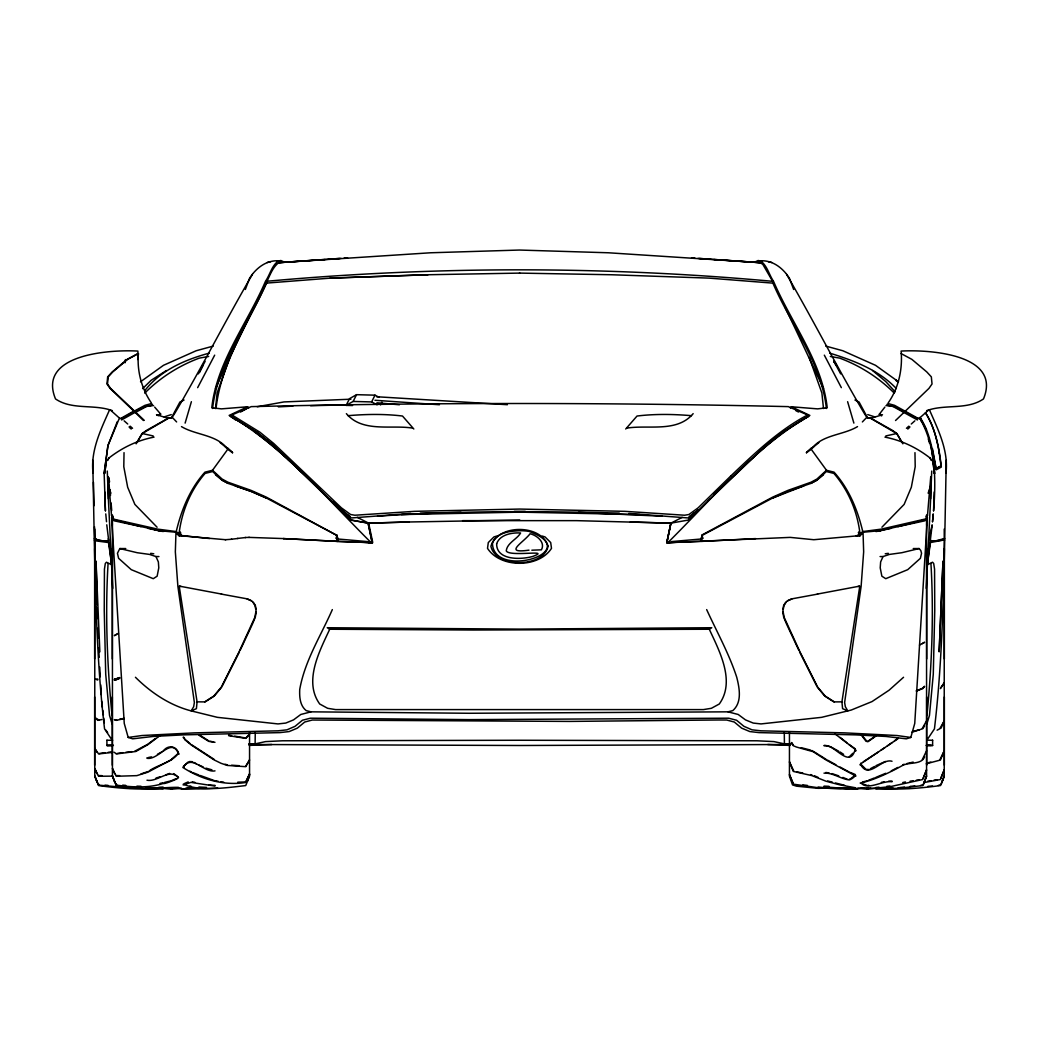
<?xml version="1.0" encoding="UTF-8"?>
<svg xmlns="http://www.w3.org/2000/svg" width="1039" height="1039" viewBox="0 0 1039 1039"><rect width="100%" height="100%" fill="white"/><g stroke="black" fill="none" stroke-linecap="round" stroke-linejoin="round"><path stroke-width="1.5" d="M144.252 420.366L110.563 388.365L107.498 383.975L108.199 376.858L112.783 371.897L127.667 359.364L138.421 353.585C136.836 370.78 141.59 388.768 151.356 402.911M212.592 408.496C217.567 362.884 248.308 324.545 266.088 283.127C269.62 276.296 272.335 267.517 278.699 262.672L341.026 258.36M926.281 588.373L930.619 498.85L930.749 476.602L927.502 515.279L925.801 518.903L881.384 529.111L862.76 531.565L859.565 534.163L860.188 535.592L862.188 533.63M248.672 743.963L255.113 743.885L255.256 732.768M124.031 452.653L123.797 466.706L127.667 487.252L134.862 504.396L157.084 527.228M929.424 409.821C938.048 429.471 948.646 450.64 945.997 472.836L946.217 462.316L944.75 538.462C930.554 542.033 926.957 545.631 932.191 524.851L927.282 565.32M945.997 472.836L946.308 460.082M931.048 541.371L942.477 540.124L943.412 539.176L944.75 539.851L944.698 541.903C943.165 604.282 941.815 666.908 934.438 728.897L927.723 738.924M942.931 562.19L939.152 651.856L943.009 561.021M933.593 510.798C936.048 479.226 935.957 445.692 919.372 417.574M933.554 510.798L934.217 491.992M147.006 757.743L146.98 758.288C158.772 760.444 171.604 735.911 178.825 754.366C177.305 746.015 167.993 744.171 163.097 751.236M824.018 745.781C833.836 742.898 848.876 769.146 854.902 750.457L854.694 751.132M181.033 586.49L179.215 586.178L197.072 701.857L196.41 708.663L191.215 710.897C169.812 705.351 151.019 692.727 135.447 677.272M930.619 498.85L931.723 471.044M927.502 515.279L926.035 516.344L927.372 517.201L914.749 723.43L910.8 737.443L906.307 738.833L885.955 736.456L855.876 734.885L759.054 732.612L749.859 731.573L741.638 728.131L734.3 722.04L726.742 720.027L718.702 719.988L569.45 721.417L312.258 720.027L304.7 722.04L297.362 728.131L289.141 731.573L279.946 732.612L183.124 734.885L153.045 736.456L132.693 738.833L128.2 737.443L124.251 723.43L111.628 517.201L112.965 516.344L111.498 515.279L108.251 476.602L108.381 498.85L112.719 588.373M92.692 460.082L93.003 472.836C90.471 450.666 100.861 429.445 109.576 409.821M147.577 528.254L158.019 530.578L175.968 532.241L175.344 551.852L177.877 586.36L194.371 702.52L193.657 706.728L191.215 710.897L217.385 717.339L277.997 723.923L285.764 723.066L293.505 719.897L300.791 714.481L311.012 711.832L469.16 713.274L727.988 711.832L738.21 714.481L745.495 719.897L753.236 723.066L761.003 723.923L821.615 717.339L851.253 710.04L872.007 701.585L889.072 690.221L903.553 677.272M932.49 521.734L933.243 513.915L932.541 521.682M215.502 408.522L217.112 393.028L229.827 357.26L254.126 306.674M216.034 408.522C221.021 363.169 247.905 323.882 266.62 283.127M927.022 714.793C931.879 664.635 933.905 613.75 930.931 563.489M703.065 538.358L701.819 535.553L772.341 498.175L787.627 491.499L810.862 483.408L816.732 480.265L826.369 471.537L833.927 473.42C848.967 490.966 857.889 512.811 860.188 535.592L813.797 539.722L790.198 537.384L666.804 542.709L670.895 523.149L682.207 517.357M125.057 362.78L125.433 359.572M176.812 533.63L178.812 535.592C181.28 512.915 189.903 490.915 205.073 473.42L212.631 471.537L222.229 480.265L228.138 483.408L251.334 491.499L266.659 498.175L337.181 535.553L335.935 538.358M137.68 359.494L138.421 353.585M698.844 509.928L688.571 520.019L670.895 523.149L666.804 542.709L702.039 541.371L701.247 539.942L701.624 537.02L701.195 539.942L702.039 541.371L755.587 538.592M930.437 542.631L927.282 565.138M104.121 473.459L107.939 445.575L119.602 417.665M857.967 586.49L859.785 586.178L841.928 701.857L842.59 708.663L847.785 710.897L845.343 706.728L844.629 702.52L861.123 586.36L863.656 551.852L863.032 532.241L880.981 530.578L891.423 528.254M108.069 563.489C105.095 613.75 107.121 664.635 111.978 714.793M862.76 531.565C857.643 509.967 849.045 488.875 834.057 472.161L826.499 470.29L816.901 479.057L811.082 482.187L788.03 490.343L772.743 497.097L702.39 534.747L701.247 539.942M256.217 611.984L255.282 617.244L252.529 623.868L240.152 650.336M462.576 520.643L576.424 520.643L670.895 523.149L666.804 542.709M782.835 609.348L783.666 605.386L785.666 602.295M183.435 737.002L183.163 737.586M191.384 401.703L185.124 423.107M247.62 780.951L249.555 774.587L247.776 779.601M926.931 723.793L929.463 715.416L933.282 674.272L934.749 610.581L934.568 569.177L933.684 563.489L932.567 562.229L927.061 564.878M875.903 788.952L897.969 788.328L922.749 785.575L926.567 776.159L926.567 514.993M181.786 535.553L179.344 535.592L180.15 533.046L181.786 535.553L209.657 538.553M111.498 515.279L114.017 519.24L157.616 529.111L176.24 531.565C181.357 509.967 189.955 488.875 204.943 472.161L212.501 470.29L222.099 479.057L227.918 482.187L250.97 490.343L266.257 497.097L337.181 535.553M928.126 493.187L931.061 484.694M245.334 289.478L249.594 278.153L252.581 274.075C225.957 319.791 201.722 367.611 174.721 413.392L172.188 417.288L176.63 421.938M924.359 781.99L926.567 775.964L923.489 784.523L920.554 785.471M942.035 781.99L944.23 775.964L941.152 784.523L938.23 785.471M926.567 750.794L922.359 759.457M117.316 421.626L107.939 445.575L104.16 473.459L105.407 510.798M94.64 765.198L94.64 696.974M112.316 765.198L112.316 696.974M919.164 548.553L901.839 552.709L889.436 554.423L883.033 556.553L880.63 561.943L880.215 567.852L881.864 576.19L885.735 578.684L907.722 569.671L920.398 558.307L921.554 553.268L920.814 550.592L919.164 548.553L913.255 548.553M926.567 720.832L922.359 728.287M926.684 525.072L926.879 516.954M215.515 388.495L229.827 357.26M171.526 417.639L179.929 402.015L184.046 400.041M924.632 756.821C921.203 765.366 908.593 761.535 901.644 765.951C889.345 772.821 872.15 780.847 860.175 783.042M332.337 609.594C320.791 635.881 304.752 660.843 299.726 689.493C299.401 696.974 299.894 705.572 306.206 710.624L311.012 711.832M329.714 629.244C319.544 651.141 303.349 681.35 319.713 704L327.623 708.299L335.623 709.598L703.377 709.598L711.377 708.299L719.287 704C735.651 681.35 719.456 651.141 709.286 629.244L473.381 630.011L329.714 629.244L327.233 627.725L519.5 629.115L711.767 627.725L709.286 629.244M198.319 373.897L205.125 361.338M199.553 372.482L203.034 365.403M375.001 395.171L356.559 394.677L349.585 398.612L346.117 405.379L353.13 401.444L371.624 401.924L375.001 395.171L379.131 397.314M380.56 404.872L381.91 402.171M222.45 685.675L239.464 651.804M353.13 401.444L356.559 394.677M927.372 517.201L924.905 520.799L875.695 531.474M197.657 387.651L214.67 355.156M924.632 725.871L922.749 728.729L911.71 732.326M136.148 443.809L142.109 433.627L168.552 418.185L171.565 417.912M137.018 442.341L142.291 433.445L146.642 430.315L168.773 417.912L171.799 417.691M372.728 542.709L336.961 541.371L337.805 539.942L337.376 537.02L337.805 539.942L336.961 541.371L283.413 538.592L334.428 541.189M923.1 778.289L926.567 769.821L922.749 779.51L889.929 786.718L866.955 788.952M940.763 778.289L944.23 769.821L940.425 779.51L924.736 782.419M926.684 548.566L926.684 658.96M944.36 548.566L944.36 658.96M107.407 460.576L108.965 457.978C122.446 447.51 137.408 440.341 154.058 437.12M107.718 460.03L108.965 457.978M212.501 470.29L227.697 449.38C217.761 434.666 195.748 435.289 181.474 426.6M792.017 598.893L786.731 601.269L784.068 605.386L782.951 610.672L784.107 617.244L799.926 651.804L817.667 687.078L825.174 696.078L834.33 701.896M856.058 535.734L857.746 535.553L859.383 533.046L858.318 532.734L859.214 531.617M701.819 535.553L702.39 534.747M924.632 686.428L922.749 688.623L916.359 691.065M625.712 429.003L637.037 416.029C654.973 413.834 673.441 414.145 691.467 415.678M881.643 415.912L879.254 414.327L884.851 407.119M694.403 512.591L688.571 520.019L710.26 498.707M888.176 402.911C898.657 388.054 902.722 369.105 901.112 351.078C928.814 349.481 1002.038 354.091 983.491 398.924C967.023 410.275 944.932 403.872 926.684 410.652M790.38 407.976L791.354 406.769L817.615 408.872L827.213 407.756C822.239 361.806 791.38 323.09 773.536 281.335C769.042 274.815 767.366 265.893 760.782 261.049L758.158 260.516L755.587 261.685M857.746 535.553L859.344 535.592L863.032 532.241M119.836 548.553L117.446 553.268L118.602 558.307L131.278 569.671L153.265 578.684L157.136 576.19L158.785 567.852L158.37 561.943L155.967 556.553L149.564 554.423L137.161 552.709L119.836 548.553L125.745 548.553M221.736 687.078L214.229 696.078L205.125 701.896L196.683 701.857M183.435 783.938L183.163 784.977L190.89 782.393L215.008 786.068M144.72 390.768C160.461 370.248 184.929 359.754 209.242 353.13M924.346 686.402L922.359 688.35L916.294 690.792M940.763 687.844L944.23 682.844L940.425 688.623M852.824 753.288L849.214 756.86M142.616 388.638L151.136 380.313L166.422 370.507M895.54 420.522L928.97 388.365L932.035 383.975L931.334 376.858L926.749 371.897L911.865 359.364L901.112 353.585M860.876 763.133L860.175 765.094L860.876 763.756L897.969 738.742M907.826 429.081L909.865 426.821L908.878 427.678M862.37 421.938L866.812 417.288L864.279 413.392C837.278 367.611 813.043 319.791 786.419 274.075L789.406 278.153L793.666 289.478M668.674 541.851C713.338 497.369 754.846 447.419 809.836 415.405L791.354 406.769M881.916 527.228L904.138 504.396L911.333 487.252L915.203 466.706L914.969 452.653M707.975 500.954L767.276 444.328L780.912 433.263M818.823 442.64L806.42 452.731L811.615 447.679M823.992 773.159C832.759 772.484 840.668 778.977 849.214 779.912C852.72 779.302 859.305 771.951 851.201 778.237M245.801 781.692L249.555 773.912L245.736 782.471C224.307 785.913 202.28 779.653 184.215 768.315L184.215 767.691M188.189 761.964L183.435 766.47L183.163 767.821L183.435 767.094C191.942 753.756 203.865 773.107 215.008 770.873M713.832 494.213C744.456 466.979 772.029 435.588 808.732 416.249L781.042 433.354M920.177 417.548L928.178 410.392M253.022 273.452C259.568 265.633 268.192 260.218 278.66 260.789M906.45 428.302L908.852 426.159M911.268 424.016L914.878 420.821M628.738 513.474L688.182 517.954L698.481 509.772M691.286 516.084L697.312 510.837M693.156 413.652C677.09 432.795 648.843 424.691 627.166 428.068M177.305 778.198C180.981 777.601 164.24 784.549 163.097 783.497C147.863 788.354 131.823 787.159 116.251 785.133L112.433 775.964L114.641 781.99M140.499 381.794L163.487 365.312L196.137 350.766L213.255 346.078M806.42 452.731L813.693 446.796M823.524 474.719L816.732 480.265L810.862 483.408M698.403 509.993L689.286 516.578M944.75 539.851L930.217 542.579M873.565 737.339L867.877 741.275M114.368 635.569L118.446 633.283M924.632 642.336L919.463 645.102M875.903 736.08L867.877 741.742L865.981 741.223L861.318 734.937M155.46 738.495L147.811 744.236L134.771 751.21M158.006 736.586L160.551 734.677M160.551 735.144L147.785 744.716L135.797 751.496L116.251 753.937L114.368 752.301M892.189 742.495L887.358 745.911M894.475 740.807L897.904 738.261M172.045 758.795L177.89 753.756C171.967 762.431 157.707 764.769 149.2 770.899M172.045 759.353L147.785 772.224L136.836 775.639L116.251 776.263L112.433 768.522L114.641 773.678M114.654 635.582L116.641 634.309M924.346 642.336L922.359 643.596M160.227 788.237C139.771 790.172 118.914 788.263 98.575 785.575L94.77 776.159L94.77 529.059M878.449 751.937L863.305 761.756M880.994 750.21L884.812 747.625M158.266 415.691L160.681 414.106L154.681 407.119M245.801 766.068L249.555 759.951L245.736 766.678L227.294 765.431L220.956 763.262L214.203 759.951L191.293 745.028L184.682 739.573L184.098 737.534L184.682 739.093L189.942 743.43M204.67 701.896L213.826 696.078L221.333 687.078L239.074 651.804L254.893 617.244L256.049 610.672L254.932 605.386L252.269 601.269L246.983 598.893M940.035 728.287L944.23 720.832L941.152 728.014L937.126 730.183M157.11 415.418L160.681 414.106M120.16 418.756L133.797 411.067L143.46 420.522M940.035 759.457L944.23 750.794L940.425 760.041L926.281 763.782M121.537 419.964L135.174 412.314M121.628 418.535L134.771 411.47M940.087 466.615L935.1 469.212M870.292 768.782L874.5 766.483M157.421 754.301L161.681 752.002M134.33 411.067L144.992 405.327L150.681 403.768L152.46 404.301M135.706 412.314L146.369 406.587L151.798 405.197L153.577 405.691M943.412 539.176L944.75 538.462M240.529 412.002L245.996 409.093M924.333 519.981L897.956 526.604M891.241 770.886L897.904 767.418M135.317 411.47L145.265 406.457L151.98 405.781M111.277 738.924L104.562 728.897C97.185 666.908 95.835 604.282 94.302 541.903L94.25 539.851L95.588 539.176L96.523 540.124L107.952 541.371M787.653 600.672L791.627 598.893L817.667 594.1M875.903 765.704L885.449 761.457M772.341 498.175L803.757 485.914M248.62 407.976L247.646 406.769L229.164 415.405C284.154 447.419 325.662 497.369 370.326 541.851M184.63 783.432L188.189 781.925M172.045 780.38L175.994 778.743M875.903 777.354L885.709 773.302M868.448 780.315L874.409 777.938M857.526 426.6C843.252 435.289 821.239 434.666 811.303 449.38L826.499 470.29M854.902 787.835L847.123 788.588L823.992 786.848M119.615 677.558L116.251 678.818L119.537 677.649M902.735 764.795L904.099 764.275M165.733 774.873L169.682 773.406M141.044 773.899L147.811 771.6M164.149 416.925L171.253 414.6M94.64 658.96L94.64 548.566M112.316 658.96L112.316 548.566M114.641 679.142L116.186 678.844L114.368 679.194M115.511 679.051L116.186 678.844M156.006 778.055L160.266 776.73M496.863 536.033L493.954 536.942L488.304 542.54L487.512 548.358C500.343 568.268 538.657 568.268 551.488 548.358L550.696 542.54L545.046 536.942L542.137 536.033M870.812 418.314L882.488 414.73M887.072 404.301L888.852 403.768L894.54 405.327L918.84 418.756M885.955 405.691L887.735 405.197L893.163 406.587L917.463 419.964M913.19 731.43L919.385 729.716M887.553 405.781L894.267 406.457L917.372 418.535M849.214 779.237L850.032 779.029M101.874 719.533L97.848 720.365L94.77 717.559L99.03 720.092M862.396 782.055L866.955 780.899M270.66 261.724L267.153 262.49M877.033 531.358L880.098 530.578M727.988 711.832L732.794 710.624C742.288 702.312 739.443 688.052 736.742 677.272C729.079 653.687 716.936 632.063 706.663 609.594M164.617 782.406L170.695 780.938M906.995 763.522L913.19 762.094M927.762 762.808L930.853 762.094M902.735 782.536L905.437 781.964M885.825 435.951L896.267 433.627M255.113 743.885L265.594 741.599L282.439 740.794L519.773 740.262L757.093 740.794L773.938 741.599L784.419 743.885L790.861 743.963M160.045 783.419L163.097 782.783M881.358 782.38L884.085 781.809M119.615 719.222L124.212 718.326M876.319 531.474L880.981 530.578M124.148 718.663L116.251 720.365L114.368 719.702M817.264 594.1L859.383 586.178M232.554 415.834L230.268 416.249L235.606 419.938M148.538 757.457L151.629 756.886M208.683 356.442L199.254 358.143A151.915 151.915 0 0 0 144.733 393.119M257.269 406.73L283.998 401.924L350.922 399.197M99.03 753.548L105.017 752.678M116.706 753.548L122.68 752.678M868.89 769.548L865.981 769.367L861.11 764.509L861.318 765.678C869.63 778.743 881.449 758.067 892.02 761.262M128.2 737.443L142.07 735.521L194.371 732.872L277.997 730.82L286.972 729.833L295.05 726.339L302.427 720.248L310.388 718.196L469.16 719.624L728.612 718.196L736.573 720.248L743.95 726.339L752.028 729.833L761.003 730.82L844.629 732.872L896.93 735.521L910.8 737.443M177.305 787.666L177.89 788.237L170.695 788.952M824.018 786.12L828.992 786.328M910.086 781.211L913.19 780.718M916.294 780.211L919.385 779.718M927.762 781.211L930.853 780.718M933.957 780.211L937.061 779.718M278.348 406.872L292.855 406.132M885.228 553.774L888.319 553.345M870.812 788.133L857.785 788.03M231.203 539.267L237.957 538.462M237.424 538.462L245.646 537.527M348.065 415.678C366.092 414.145 384.56 413.834 402.496 416.029L413.821 429.003M97.848 679.051L94.77 679.025M108.082 752.34L112.693 751.82M125.758 752.34L131.888 751.652M112.615 752.366L98.575 753.937L94.77 748.405L96.965 752.184M875.903 787.497L879.007 787.159M886.799 786.315L889.904 785.991M899.8 787.549L904.475 787.043M200.072 788.056L181.215 788.952M217.748 788.056L198.891 788.952L145.434 788.224M247.646 406.769L221.385 408.872L211.787 407.756C216.761 361.806 247.62 323.09 265.465 281.335C269.958 274.815 271.634 265.893 278.218 261.049L280.842 260.516L283.413 261.685M206.358 788.017L187.345 788.056M888.605 781.224L891.994 781.055M97.848 679.883L96.978 679.974M146.98 780.211C157.811 782.328 169.331 767.665 178.552 777.575L173.799 773.6M271.789 744.508L249.191 745.405M266.374 281.309C434.575 266.01 604.425 266.01 772.626 281.309L772.912 283.127C790.692 324.545 821.433 362.884 826.408 408.496M671.597 541.579L701.689 538.955L702.039 541.371M410.808 513.474L351.351 517.954L342.234 510.837L334.649 502.915M893.566 788.224L840.109 788.952L818.044 787.718L793.264 784.146L789.445 774.587L793.199 783.276M181.215 788.03L168.188 788.133M198.891 788.03L185.864 788.133M867.877 785.393L868.89 785.315M266.088 283.127L330.61 278.114L428.003 274.751M910.255 786.341L914.852 785.991M927.918 786.341L932.528 785.991M225.203 539.722L231.736 539.267M189.384 761.535L192.306 761.691M325.09 259.477L278.699 262.672L430.614 252.776L519.5 250.048L608.386 252.776L760.301 262.672L762.873 264.451L772.626 281.309M328.285 259.256L339.48 258.477M377.534 516.214C457.991 510.565 538.696 511.032 619.283 513.097M254.048 431.263C289.063 457.212 319.012 489.785 350.429 520.019L368.105 523.149L372.196 542.709L368.689 542.54M158.85 787.289L163.097 787.055M116.706 720.092L114.641 719.611M833.992 788.056L818.044 788.328L796.549 786.185L792.523 784.926L789.445 776.159L789.445 732.3M851.655 788.056L832.642 788.017M128.771 786.744L118.121 786.848L98.575 785.133L94.77 775.964L96.965 781.99M667.869 542.631L687.026 541.735M101.939 775.652L98.51 775.562M119.615 775.652L116.186 775.562M141.174 788.107L129.304 788.302M245.113 537.527L249.334 537.384M330.077 278.114L427.471 274.751L519.773 273.101M237.775 782.185L245.282 781.964M255.984 431.886L272.309 444.328L350.961 520.019L368.637 523.149L409.262 521.994L368.105 523.149L372.196 542.709M178.812 535.592L225.736 539.722M408.717 521.994L519.773 520.019M310.609 405.717L346.143 404.872M420.25 513.097L461.069 512.37M112.615 776.133L98.575 776.263L94.77 768.522L96.965 773.678M112.654 745.405L106.913 745.495L106.913 740.171M412.366 428.068C390.69 424.691 362.442 432.795 346.377 413.652M670.895 523.149L630.283 521.994M842.317 701.857L833.875 701.896L824.771 696.078L817.264 687.078M790.51 744.482L519.773 745.495L249.022 744.482M892.02 788.302L880.163 788.107M909.696 788.302L897.826 788.107M639.881 514.578L519.773 512.136L401.262 514.578M879.254 414.327L880.578 414.327M514.227 511.383L525.305 511.383M859.344 535.592L860.188 535.592M531.851 550.202L541.423 549.826C545.605 542.293 536.825 535.28 530.085 533.747C523.461 542.527 502.616 553.852 528.994 550.151M155.967 556.553L158.928 556.553M880.072 556.553L883.033 556.553M106.913 740.262L112.654 740.262M926.879 740.171L932.619 740.262M790.341 745.405L767.743 744.508M930.996 745.405L926.152 745.405L932.619 745.495L932.619 740.171M146.98 788.302C156.681 788.575 171.058 787.081 178.552 787.393M357.325 517.357L368.637 523.149L372.819 523.201M926.879 745.405L932.619 745.495M519.5 273.101L611.529 274.751L708.923 278.114L772.912 283.127M346.117 405.379L352.546 405.535M352.507 541.735L371.663 542.631L336.961 541.371L336.61 534.747M857.785 788.952L838.928 788.056M136.914 786.159L141.044 786.276M119.238 786.159L123.381 786.276M163.097 788.952L141.031 788.328L116.251 785.575L112.433 776.159L112.433 514.993M578.463 512.37L661.999 516.214M248.802 537.384L283.946 538.592M208.813 785.068L214.982 785.354M198.891 787.017L206.527 787.406M333.896 541.189L337.493 541.371M507.409 404.703L376.573 396.742M231.632 765.198L239.308 765.704M697.974 258.36L760.301 262.672L713.91 259.477M439.445 404.742L374.975 400.275M699.52 258.477L710.715 259.256M867.201 417.691L870.227 417.912L892.358 430.315L896.709 433.445L901.982 442.341M122.68 785.146L125.758 785.38M105.017 785.146L108.082 785.38M399.392 404.755L376.91 402.794M163.097 788.224L172.045 788.952M868.305 788.952L861.11 788.237M867.435 417.912L870.448 418.185L896.891 433.627L902.852 443.809M367.403 541.579L337.311 538.955L337.753 539.942M818.109 787.004L822.914 787.497M220.943 781.848L223.697 782.172M760.34 260.789C770.808 260.218 779.432 265.633 785.978 273.452M802.822 784.887L807.472 785.445M150.681 553.345L153.772 553.774M825.836 772.471L828.992 772.925M211.904 769.821L205.982 768.159M228.632 735.664L245.736 738.378L249.555 734.157L245.801 738.002L234.697 736.144M228.567 735.196L231.632 735.677M866.799 785.354L862.487 783.783M227.216 764.808L225.073 764.249M179.617 586.178L221.736 594.1M830.317 356.442L839.746 358.143A151.915 151.915 0 0 1 894.267 393.119M221.333 594.1L247.373 598.893L251.347 600.672M158.019 530.578L162.681 531.474M215.528 780.783L218.229 781.315M796.627 771.834L802.822 773.055M163.837 531.474L114.095 520.799L111.628 517.201M771.847 262.49L768.341 261.724M108.783 542.579L95.224 540.787L94.25 539.851M192.306 781.796L194.942 782.367M151.98 528.955L157.954 530.254M824.265 745.366L830.564 746.742L838.746 751.249M142.733 433.627L153.175 435.951M210.359 741.262L213.45 741.95M844.59 785.289L835.447 782.977M141.044 526.604L114.667 519.981M810.576 774.587L811.914 774.925M189.942 786.055L191.293 786.393M801.277 747.703L810.576 750.093M827.667 780.938L832.33 782.159M829.758 353.13C853.694 360.533 878.89 369.949 896.384 388.638M825.745 346.078L842.863 350.766L875.513 365.312L898.501 381.794M112.316 410.652C94.068 403.872 71.977 410.275 55.509 398.924C36.962 354.091 110.186 349.481 137.888 351.078L137.888 353.585L127.135 359.364L112.251 371.897L107.666 376.858L106.965 383.975L110.03 388.365L133.797 411.067M156.512 414.73L168.188 418.314M867.747 414.6L874.851 416.925M831.927 773.6L838.746 775.847M884.942 437.12C901.592 440.341 916.554 447.51 930.035 457.978L931.282 460.03M235.243 485.914L251.373 491.499L266.659 498.175M200.28 775.51L214.177 780.523M116.641 784.536L115.991 784.094M98.965 784.536L98.328 784.094M176.24 531.565L179.435 534.163M192.566 772.484L198.891 775.003M842.915 777.445L847.123 779.159M850.279 772.432L855.136 774.458L855.837 776.107L826.083 759.99L813.199 751.704L796.549 747.067L793.264 745.703L791.38 742.625M198.891 765.094L203.137 766.925M811.914 750.548L818.109 754.262M814.433 775.769L818.109 777.406M175.968 532.241L179.656 535.592M111.939 564.878L106.433 562.229L105.316 563.489L104.432 569.177L104.251 610.581L105.718 674.272L109.537 715.416L112.069 723.793M854.954 400.041L859.071 402.015L867.474 417.639M866.799 741.158L862.253 735.716M193.618 762.366L196.254 763.73M371.624 401.924L377.131 404.794M795.731 410.548L798.471 412.002M228.138 483.408L222.268 480.265L215.476 474.719M255.88 431.964L272.309 444.64L319.999 488.927M96.12 539.176L94.783 538.462L94.523 526.721M93.003 472.836L92.783 462.316L94.25 538.462L95.588 539.176M840.109 767.081L849.058 771.938M827.512 760.132L835.914 764.769M793.653 770.769L789.445 761.821L793.264 771.406L811.836 775.601L826.083 781.237L840.109 784.926L855.837 787.835M189.942 771.211L191.293 771.99M892.02 781.77C882.501 780.328 868.149 790.614 861.318 783.302M258.49 433.354L230.801 416.249L258.49 433.354L272.257 444.64M350.247 516.578L341.13 509.993L329.272 498.707M198.891 735.183L208.839 741.404L214.982 742.301M200.124 735.404L208.813 740.924M214.177 759.405L191.293 744.547M819.446 755.106L826.109 759.366M840.109 752.002L843.616 754.366M878.773 788.237C899.229 790.172 920.086 788.263 940.425 785.575L944.23 776.159L944.23 529.059M849.058 744.469L855.136 748.755L855.837 750.976L855.136 749.314L835.018 733.885M840.109 737.417L846.824 742.703M332.454 502.577L343.87 511.591M872.578 370.507L885.735 381.56L895.202 391.859M220.177 442.64L232.58 452.731L227.385 447.679M225.307 446.796L232.58 452.731M94.25 538.462C96.224 539.877 111.251 543.436 108.16 538.916M130.122 427.678L129.135 426.821L131.174 429.081M348.247 516.084L333.545 501.798M124.122 420.821L127.732 424.016M130.148 426.159L132.55 428.302M110.822 410.392L118.823 417.548M288.167 459.628L307.453 477.265M177.344 533.63L179.344 535.592M793.199 744.911L791.666 742.56M944.36 696.974L944.36 765.198M926.684 696.974L926.684 765.198M179.786 531.617L180.682 532.734L179.617 533.046L181.254 535.553M345.13 512.591L350.961 520.019M105.939 730.144L107.614 732.651M253.334 602.295L255.334 605.386L256.165 609.348M925.424 412.678C933.347 424.678 936.905 439.068 939.282 453.095M833.888 361.351L840.681 373.897M925.814 413.392C935.749 429.393 939.282 448.575 941.321 467.056L936.256 469.797C932.593 452.069 930.45 433.341 920.268 417.821M930.035 457.978L931.593 460.576M919.398 417.665L921.684 421.626M920.047 417.509L926.489 429.821M824.33 355.156L841.343 387.651M799.536 651.804L816.55 685.675M184.215 784.484C200.345 791.744 227.164 787.666 245.736 785.575L249.555 776.159L249.555 732.3M784.874 306.674L823.485 388.495M798.848 650.336L786.471 623.868L783.718 617.244L782.783 611.984M112.316 525.072L112.121 516.954M809.173 357.26L821.888 393.028L823.498 408.522M109.446 487.525L108.472 484.694L108.433 477.265M107.939 484.694L110.874 493.187M928.282 438.978L929.619 443.367M853.876 423.107L847.616 401.703M111.718 565.138L108.563 542.631M111.718 565.32L106.77 524.799M368.637 523.149L372.637 541.903M939.243 452.913L941.061 465.81L936.126 468.446L932.528 448.848M859.383 533.046L859.565 534.163M108.978 477.94L109.537 481.966M931.061 445.575L934.84 473.459M101.627 701.091L102.393 707.273M102.783 710.364L103.368 714.988M103.744 718.079L104.329 722.715M105.757 513.915L106.51 521.734M111.108 502.954L111.705 510.474M110.082 489.46L110.511 495.447M99.186 657.336L98.666 647.648M99.731 667.064L100.276 676.792M100.731 684.883L101.264 694.61M99.848 651.856L96.069 562.19M97.159 618.634L96.627 607.373M97.666 628.309L98.16 637.972M107.277 471.044L108.381 498.85M95.562 578.528L96.095 592.957M104.783 491.992L105.446 510.798M95.991 561.021L97.315 604.802M93.458 482.33L94.042 505.72M94.783 539.851L95.056 556.216M784.289 732.768L784.419 743.885M548.085 546.254C543.54 568.008 495.46 568.008 490.915 546.254C497.46 523.877 541.54 523.877 548.085 546.254M106.16 462.537L104.692 473.368L106.16 462.537M492.434 543.124C493.057 579.892 585.957 551.904 528.773 531.306A45.885 37.794 0 0 0 514.98 531.02C506.5 531.539 495.668 534.228 492.434 543.124M496.642 543.748C496.395 560.566 521.071 559.735 532.63 556.475C552.982 548.995 509.162 557.32 506.253 550.852C507.032 542.968 517.227 539.111 520.604 532.981C512.11 532.488 499.941 534.41 496.642 543.748M933.1 462.004L934.308 473.368L933.1 462.004M730.612 476.148L698.104 507.876L688.935 514.513L684.662 515.227L624.855 511.331L519.773 509.058L414.678 511.331L354.87 515.227L350.598 514.513L341.428 507.876L273.725 443.471L259.815 432.146L231.918 414.951L251.243 406.626C430.224 402.47 609.309 402.47 788.289 406.626L807.615 414.951C778.263 430.471 754.47 453.446 730.612 476.148M119.615 678.285L116.251 679.675L119.615 678.285M115.511 679.883L114.368 680L115.511 679.883M154.382 788.107L153.019 788.224L154.382 788.224M172.045 788.107L170.695 788.224L172.045 788.224M347.481 257.932L344.286 258.153L347.481 257.932M113.381 745.431L106.913 745.495L113.381 745.405M868.305 788.224L866.955 788.224L868.305 788.224M885.981 788.224L884.618 788.224L885.981 788.224M694.753 258.14L691.519 257.932L694.714 258.153M898.151 382.04L895.644 380.079L898.151 382.079M836.499 365.403L833.862 361.377L836.499 365.403"/></g></svg>
